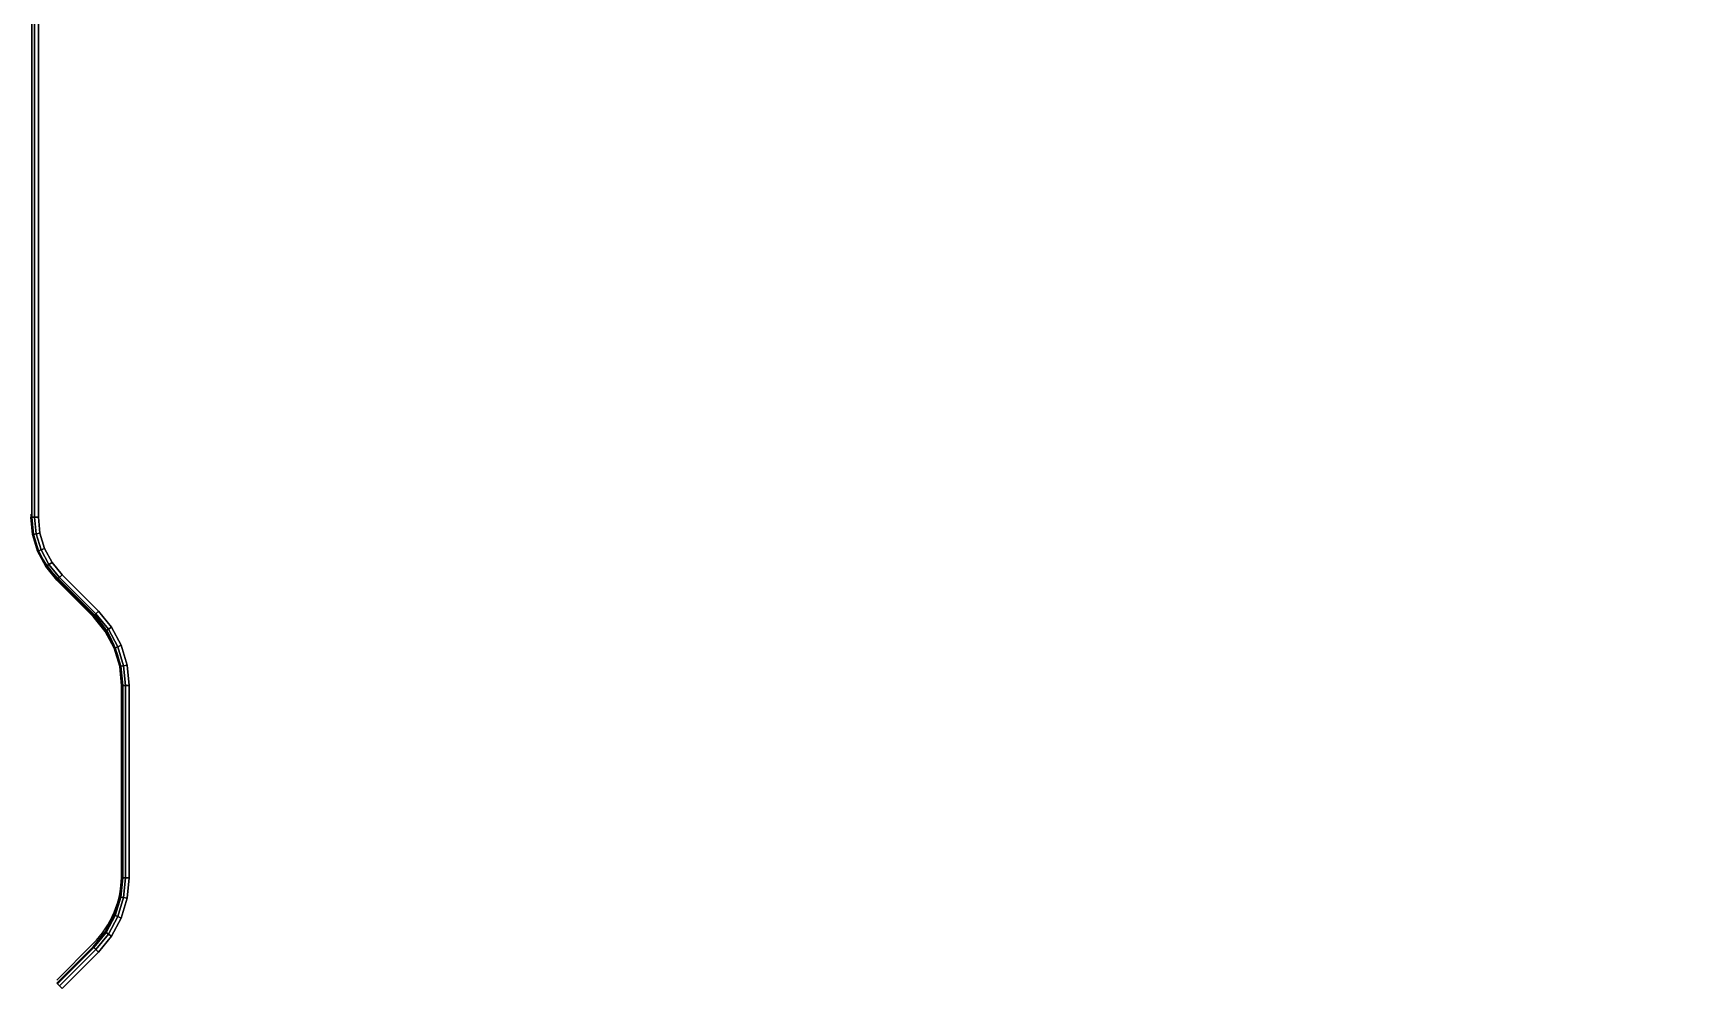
# Model space of a CAD drawing. Extents: x -170 to 1783, y -20 to 1205.
# Drawn here: x 25.95 to 51.29, y 730.16 to 744.73 of the extents above; entities that cross this region are included whole.
import ezdxf

# ---------------------------------------------------------------- set-up
doc = ezdxf.new("R2010")
doc.units = 0
doc.header["$LTSCALE"] = 96
doc.header["$MEASUREMENT"] = 0
for name, color, linetype in [('A-FURN-3-WKSF-TOP', 7, 'Continuous'), ('A-FURN-3-WKSF-TRIM', 7, 'Continuous'), ('A-FURN-P-WKSF', 7, 'Continuous'), ('MAIN_WKSURF', 7, 'Continuous')]:
    doc.layers.add(name, color=color, linetype=linetype)

# ---------------------------------------------------------------- blocks, each defined once
blk = doc.blocks.new('EC-WYC-64-2424-T')
at = {"layer": 'A-FURN-3-WKSF-TOP', "color": 60, "linetype": 'Continuous'}
for points, invisible_edges in [([(26.91, -26.91, 29), (0.743, -0.285, 29), (1.044, -0.161, 29), (1.368, -0.118, 29)], 9), ([(26.91, -26.91, 27.75), (1.368, -0.118, 27.75), (1.044, -0.161, 27.75), (0.743, -0.285, 27.75)], 9), ([(1.368, -0.118, 29), (19.933, -0.118, 29), (20.177, -0.142, 29), (34.22, -23.882, 29)], 12), ([(1.368, -0.118, 29), (34.22, -23.882, 29), (32.871, -23.97, 29), (31.544, -24.234, 29)], 9), ([(29.051, -25.267, 29), (1.368, -0.118, 29), (31.544, -24.234, 29), (30.264, -24.669, 29)], 3), ([(1.368, -0.118, 29), (29.051, -25.267, 29), (27.927, -26.018, 29), (26.91, -26.91, 29)], 9), ([(1.368, -0.118, 27.75), (26.91, -26.91, 27.75), (27.927, -26.018, 27.75), (29.051, -25.267, 27.75)], 9), ([(29.051, -25.267, 27.75), (30.264, -24.669, 27.75), (31.544, -24.234, 27.75), (1.368, -0.118, 27.75)], 12), ([(1.368, -0.118, 27.75), (31.544, -24.234, 27.75), (32.871, -23.97, 27.75), (34.22, -23.882, 27.75)], 9), ([(1.368, -0.118, 27.75), (34.22, -23.882, 27.75), (20.177, -0.142, 27.75), (19.933, -0.118, 27.75)], 3), ([(20.628, -0.329, 29), (34.22, -23.882, 29), (20.177, -0.142, 29), (20.412, -0.213, 29)], 3), ([(20.628, -0.329, 27.75), (20.412, -0.213, 27.75), (20.177, -0.142, 27.75), (34.22, -23.882, 27.75)], 12), ([(0.285, -0.743, 29), (0.484, -0.484, 29), (0.743, -0.285, 29), (26.91, -26.91, 29)], 12), ([(0.285, -0.743, 27.75), (26.91, -26.91, 27.75), (0.743, -0.285, 27.75), (0.484, -0.484, 27.75)], 3), ([(34.22, -23.882, 29), (20.628, -0.329, 29), (20.817, -0.484, 29), (21.377, -1.044, 29)], 9), ([(34.22, -23.882, 27.75), (21.377, -1.044, 27.75), (20.817, -0.484, 27.75), (20.628, -0.329, 27.75)], 9), ([(26.91, -26.91, 29), (0.118, -1.368, 29), (0.161, -1.044, 29), (0.285, -0.743, 29)], 9), ([(26.91, -26.91, 27.75), (0.285, -0.743, 27.75), (0.161, -1.044, 27.75), (0.118, -1.368, 27.75)], 9), ([(21.902, -1.395, 29), (34.22, -23.882, 29), (21.377, -1.044, 29), (21.622, -1.245, 29)], 3), ([(21.902, -1.395, 27.75), (21.622, -1.245, 27.75), (21.377, -1.044, 27.75), (34.22, -23.882, 27.75)], 12), ([(0.118, -1.368, 29), (26.91, -26.91, 29), (26.018, -27.927, 29), (25.267, -29.051, 29)], 9), ([(25.267, -29.051, 29), (24.669, -30.264, 29), (24.234, -31.544, 29), (0.118, -1.368, 29)], 12), ([(0.118, -1.368, 29), (24.234, -31.544, 29), (23.97, -32.871, 29), (23.882, -34.22, 29)], 9), ([(0.118, -1.368, 29), (23.882, -34.22, 29), (0.142, -20.225, 29), (0.118, -19.981, 29)], 3), ([(0.118, -1.368, 27.75), (0.118, -19.981, 27.75), (0.142, -20.225, 27.75), (23.882, -34.22, 27.75)], 12), ([(0.118, -1.368, 27.75), (23.882, -34.22, 27.75), (23.97, -32.871, 27.75), (24.234, -31.544, 27.75)], 9), ([(25.267, -29.051, 27.75), (0.118, -1.368, 27.75), (24.234, -31.544, 27.75), (24.669, -30.264, 27.75)], 3), ([(0.118, -1.368, 27.75), (25.267, -29.051, 27.75), (26.018, -27.927, 27.75), (26.91, -26.91, 27.75)], 9), ([(34.22, -23.882, 29), (21.902, -1.395, 29), (22.206, -1.487, 29), (22.521, -1.518, 29)], 9), ([(34.22, -23.882, 27.75), (22.521, -1.518, 27.75), (22.206, -1.487, 27.75), (21.902, -1.395, 27.75)], 9), ([(22.521, -1.518, 29), (25.479, -1.518, 29), (25.794, -1.487, 29), (34.22, -23.882, 29)], 12), ([(22.521, -1.518, 27.75), (34.22, -23.882, 27.75), (25.794, -1.487, 27.75), (25.479, -1.518, 27.75)], 3), ([(0.329, -20.676, 29), (0.213, -20.46, 29), (0.142, -20.225, 29), (23.882, -34.22, 29)], 12), ([(0.329, -20.676, 27.75), (23.882, -34.22, 27.75), (0.142, -20.225, 27.75), (0.213, -20.46, 27.75)], 3), ([(23.882, -34.22, 29), (1.044, -21.425, 29), (0.484, -20.865, 29), (0.329, -20.676, 29)], 9), ([(23.882, -34.22, 27.75), (0.329, -20.676, 27.75), (0.484, -20.865, 27.75), (1.044, -21.425, 27.75)], 9), ([(1.395, -21.95, 29), (1.245, -21.67, 29), (1.044, -21.425, 29), (23.882, -34.22, 29)], 12), ([(1.395, -21.95, 27.75), (23.882, -34.22, 27.75), (1.044, -21.425, 27.75), (1.245, -21.67, 27.75)], 3), ([(23.882, -34.22, 29), (1.518, -22.569, 29), (1.487, -22.254, 29), (1.395, -21.95, 29)], 9), ([(23.882, -34.22, 27.75), (1.395, -21.95, 27.75), (1.487, -22.254, 27.75), (1.518, -22.569, 27.75)], 9), ([(1.518, -22.569, 29), (23.882, -34.22, 29), (1.487, -25.842, 29), (1.518, -25.527, 29)], 3), ([(1.518, -22.569, 27.75), (1.518, -25.527, 27.75), (1.487, -25.842, 27.75), (23.882, -34.22, 27.75)], 12), ([(1.245, -26.426, 29), (1.395, -26.146, 29), (1.487, -25.842, 29), (23.882, -34.22, 29)], 12), ([(1.245, -26.426, 27.75), (23.882, -34.22, 27.75), (1.487, -25.842, 27.75), (1.395, -26.146, 27.75)], 3), ([(23.882, -34.22, 29), (0.484, -27.231, 29), (1.044, -26.671, 29), (1.245, -26.426, 29)], 9), ([(23.882, -34.22, 27.75), (1.245, -26.426, 27.75), (1.044, -26.671, 27.75), (0.484, -27.231, 27.75)], 9)]:
    blk.add_3dface(points, dxfattribs=dict(at, invisible_edges=invisible_edges))
at = {"layer": 'A-FURN-3-WKSF-TRIM', "color": 40, "linetype": 'Continuous'}
for points in [[(0.059, -19.981, 28.984), (0.016, -19.981, 28.941), (0.016, -1.368, 28.941), (0.059, -1.368, 28.984)], [(0.016, -19.981, 27.809), (0.059, -19.981, 27.766), (0.059, -1.368, 27.766), (0.016, -1.368, 27.809)], [(0.118, -19.981, 29), (0.059, -19.981, 28.984), (0.059, -1.368, 28.984), (0.118, -1.368, 29)], [(0.059, -19.981, 27.766), (0.118, -19.981, 27.75), (0.118, -1.368, 27.75), (0.059, -1.368, 27.766)], [(0.016, -19.981, 27.809), (0, -19.981, 27.868), (0.026, -20.248, 27.868), (0.042, -20.245, 27.809)], [(0, -19.981, 28.882), (0.016, -19.981, 28.941), (0.042, -20.245, 28.941), (0.026, -20.248, 28.882)], [(0.059, -19.981, 27.766), (0.016, -19.981, 27.809), (0.042, -20.245, 27.809), (0.084, -20.237, 27.766)], [(0.016, -19.981, 28.941), (0.059, -19.981, 28.984), (0.084, -20.237, 28.984), (0.042, -20.245, 28.941)], [(0.118, -19.981, 27.75), (0.059, -19.981, 27.766), (0.084, -20.237, 27.766), (0.142, -20.225, 27.75)], [(0.059, -19.981, 28.984), (0.118, -19.981, 29), (0.142, -20.225, 29), (0.084, -20.237, 28.984)], [(0.042, -20.245, 27.809), (0.026, -20.248, 27.868), (0.104, -20.505, 27.868), (0.119, -20.499, 27.809)], [(0.026, -20.248, 28.882), (0.042, -20.245, 28.941), (0.119, -20.499, 28.941), (0.104, -20.505, 28.882)], [(0.026, -20.248, 27.868), (0.026, -20.248, 28.882), (0.104, -20.505, 28.882), (0.104, -20.505, 27.868)], [(0.084, -20.237, 27.766), (0.042, -20.245, 27.809), (0.119, -20.499, 27.809), (0.159, -20.482, 27.766)], [(0.042, -20.245, 28.941), (0.084, -20.237, 28.984), (0.159, -20.482, 28.984), (0.119, -20.499, 28.941)], [(0.142, -20.225, 27.75), (0.084, -20.237, 27.766), (0.159, -20.482, 27.766), (0.213, -20.46, 27.75)], [(0.084, -20.237, 28.984), (0.142, -20.225, 29), (0.213, -20.46, 29), (0.159, -20.482, 28.984)], [(0.119, -20.499, 27.809), (0.104, -20.505, 27.868), (0.231, -20.741, 27.868), (0.244, -20.733, 27.809)], [(0.104, -20.505, 28.882), (0.119, -20.499, 28.941), (0.244, -20.733, 28.941), (0.231, -20.741, 28.882)], [(0.104, -20.505, 27.868), (0.104, -20.505, 28.882), (0.231, -20.741, 28.882), (0.231, -20.741, 27.868)], [(0.159, -20.482, 27.766), (0.119, -20.499, 27.809), (0.244, -20.733, 27.809), (0.28, -20.709, 27.766)], [(0.119, -20.499, 28.941), (0.159, -20.482, 28.984), (0.28, -20.709, 28.984), (0.244, -20.733, 28.941)], [(0.213, -20.46, 27.75), (0.159, -20.482, 27.766), (0.28, -20.709, 27.766), (0.329, -20.676, 27.75)], [(0.159, -20.482, 28.984), (0.213, -20.46, 29), (0.329, -20.676, 29), (0.28, -20.709, 28.984)], [(0.244, -20.733, 27.809), (0.231, -20.741, 27.868), (0.401, -20.949, 27.868), (0.412, -20.937, 27.809)], [(0.231, -20.741, 28.882), (0.244, -20.733, 28.941), (0.412, -20.937, 28.941), (0.401, -20.949, 28.882)], [(0.231, -20.741, 27.868), (0.231, -20.741, 28.882), (0.401, -20.949, 28.882), (0.401, -20.949, 27.868)], [(0.28, -20.709, 27.766), (0.244, -20.733, 27.809), (0.412, -20.937, 27.809), (0.442, -20.907, 27.766)], [(0.244, -20.733, 28.941), (0.28, -20.709, 28.984), (0.442, -20.907, 28.984), (0.412, -20.937, 28.941)], [(0.329, -20.676, 27.75), (0.28, -20.709, 27.766), (0.442, -20.907, 27.766), (0.484, -20.865, 27.75)], [(0.28, -20.709, 28.984), (0.329, -20.676, 29), (0.484, -20.865, 29), (0.442, -20.907, 28.984)], [(0.972, -21.497, 28.941), (0.961, -21.509, 28.882), (0.401, -20.949, 28.882), (0.412, -20.937, 28.941)], [(0.961, -21.509, 27.868), (0.972, -21.497, 27.809), (0.412, -20.937, 27.809), (0.401, -20.949, 27.868)], [(0.961, -21.509, 28.882), (0.961, -21.509, 27.868), (0.401, -20.949, 27.868), (0.401, -20.949, 28.882)], [(1.002, -21.467, 28.984), (0.972, -21.497, 28.941), (0.412, -20.937, 28.941), (0.442, -20.907, 28.984)], [(0.972, -21.497, 27.809), (1.002, -21.467, 27.766), (0.442, -20.907, 27.766), (0.412, -20.937, 27.809)], [(1.044, -21.425, 29), (1.002, -21.467, 28.984), (0.442, -20.907, 28.984), (0.484, -20.865, 29)], [(1.002, -21.467, 27.766), (1.044, -21.425, 27.75), (0.484, -20.865, 27.75), (0.442, -20.907, 27.766)], [(0.972, -21.497, 27.809), (0.961, -21.509, 27.868), (1.147, -21.736, 27.868), (1.16, -21.727, 27.809)], [(0.961, -21.509, 28.882), (0.972, -21.497, 28.941), (1.16, -21.727, 28.941), (1.147, -21.736, 28.882)], [(0.961, -21.509, 27.868), (0.961, -21.509, 28.882), (1.147, -21.736, 28.882), (1.147, -21.736, 27.868)], [(1.002, -21.467, 27.766), (0.972, -21.497, 27.809), (1.16, -21.727, 27.809), (1.196, -21.703, 27.766)], [(0.972, -21.497, 28.941), (1.002, -21.467, 28.984), (1.196, -21.703, 28.984), (1.16, -21.727, 28.941)], [(1.044, -21.425, 27.75), (1.002, -21.467, 27.766), (1.196, -21.703, 27.766), (1.245, -21.67, 27.75)], [(1.002, -21.467, 28.984), (1.044, -21.425, 29), (1.245, -21.67, 29), (1.196, -21.703, 28.984)], [(1.16, -21.727, 27.809), (1.147, -21.736, 27.868), (1.286, -21.995, 27.868), (1.3, -21.989, 27.809)], [(1.147, -21.736, 28.882), (1.16, -21.727, 28.941), (1.3, -21.989, 28.941), (1.286, -21.995, 28.882)], [(1.147, -21.736, 27.868), (1.147, -21.736, 28.882), (1.286, -21.995, 28.882), (1.286, -21.995, 27.868)], [(1.196, -21.703, 27.766), (1.16, -21.727, 27.809), (1.3, -21.989, 27.809), (1.34, -21.973, 27.766)], [(1.16, -21.727, 28.941), (1.196, -21.703, 28.984), (1.34, -21.973, 28.984), (1.3, -21.989, 28.941)], [(1.245, -21.67, 27.75), (1.196, -21.703, 27.766), (1.34, -21.973, 27.766), (1.395, -21.95, 27.75)], [(1.196, -21.703, 28.984), (1.245, -21.67, 29), (1.395, -21.95, 29), (1.34, -21.973, 28.984)], [(1.3, -21.989, 27.809), (1.286, -21.995, 27.868), (1.371, -22.277, 27.868), (1.387, -22.274, 27.809)], [(1.286, -21.995, 28.882), (1.3, -21.989, 28.941), (1.387, -22.274, 28.941), (1.371, -22.277, 28.882)], [(1.286, -21.995, 27.868), (1.286, -21.995, 28.882), (1.371, -22.277, 28.882), (1.371, -22.277, 27.868)], [(1.34, -21.973, 27.766), (1.3, -21.989, 27.809), (1.387, -22.274, 27.809), (1.429, -22.265, 27.766)], [(1.3, -21.989, 28.941), (1.34, -21.973, 28.984), (1.429, -22.265, 28.984), (1.387, -22.274, 28.941)], [(1.395, -21.95, 27.75), (1.34, -21.973, 27.766), (1.429, -22.265, 27.766), (1.487, -22.254, 27.75)], [(1.34, -21.973, 28.984), (1.395, -21.95, 29), (1.487, -22.254, 29), (1.429, -22.265, 28.984)], [(1.387, -22.274, 27.809), (1.371, -22.277, 27.868), (1.4, -22.569, 27.868), (1.416, -22.569, 27.809)], [(1.371, -22.277, 28.882), (1.387, -22.274, 28.941), (1.416, -22.569, 28.941), (1.4, -22.569, 28.882)], [(1.371, -22.277, 27.868), (1.371, -22.277, 28.882), (1.4, -22.569, 28.882), (1.4, -22.569, 27.868)], [(1.429, -22.265, 27.766), (1.387, -22.274, 27.809), (1.416, -22.569, 27.809), (1.459, -22.569, 27.766)], [(1.387, -22.274, 28.941), (1.429, -22.265, 28.984), (1.459, -22.569, 28.984), (1.416, -22.569, 28.941)], [(1.487, -22.254, 27.75), (1.429, -22.265, 27.766), (1.459, -22.569, 27.766), (1.518, -22.569, 27.75)], [(1.429, -22.265, 28.984), (1.487, -22.254, 29), (1.518, -22.569, 29), (1.459, -22.569, 28.984)], [(1.4, -25.527, 28.882), (1.4, -25.527, 27.868), (1.4, -22.569, 27.868), (1.4, -22.569, 28.882)], [(1.416, -25.527, 28.941), (1.4, -25.527, 28.882), (1.4, -22.569, 28.882), (1.416, -22.569, 28.941)], [(1.4, -25.527, 27.868), (1.416, -25.527, 27.809), (1.416, -22.569, 27.809), (1.4, -22.569, 27.868)], [(1.459, -25.527, 28.984), (1.416, -25.527, 28.941), (1.416, -22.569, 28.941), (1.459, -22.569, 28.984)], [(1.416, -25.527, 27.809), (1.459, -25.527, 27.766), (1.459, -22.569, 27.766), (1.416, -22.569, 27.809)], [(1.518, -25.527, 29), (1.459, -25.527, 28.984), (1.459, -22.569, 28.984), (1.518, -22.569, 29)], [(1.459, -25.527, 27.766), (1.518, -25.527, 27.75), (1.518, -22.569, 27.75), (1.459, -22.569, 27.766)], [(1.416, -25.527, 27.809), (1.4, -25.527, 27.868), (1.371, -25.819, 27.868), (1.387, -25.822, 27.809)], [(1.4, -25.527, 27.868), (1.4, -25.527, 28.882), (1.371, -25.819, 28.882), (1.371, -25.819, 27.868)], [(1.4, -25.527, 28.882), (1.416, -25.527, 28.941), (1.387, -25.822, 28.941), (1.371, -25.819, 28.882)], [(1.459, -25.527, 27.766), (1.416, -25.527, 27.809), (1.387, -25.822, 27.809), (1.429, -25.831, 27.766)], [(1.416, -25.527, 28.941), (1.459, -25.527, 28.984), (1.429, -25.831, 28.984), (1.387, -25.822, 28.941)], [(1.518, -25.527, 27.75), (1.459, -25.527, 27.766), (1.429, -25.831, 27.766), (1.487, -25.842, 27.75)], [(1.459, -25.527, 28.984), (1.518, -25.527, 29), (1.487, -25.842, 29), (1.429, -25.831, 28.984)], [(1.387, -25.822, 27.809), (1.371, -25.819, 27.868), (1.286, -26.101, 27.868), (1.3, -26.107, 27.809)], [(1.371, -25.819, 27.868), (1.371, -25.819, 28.882), (1.286, -26.101, 28.882), (1.286, -26.101, 27.868)], [(1.371, -25.819, 28.882), (1.387, -25.822, 28.941), (1.3, -26.107, 28.941), (1.286, -26.101, 28.882)], [(1.429, -25.831, 27.766), (1.387, -25.822, 27.809), (1.3, -26.107, 27.809), (1.34, -26.123, 27.766)], [(1.387, -25.822, 28.941), (1.429, -25.831, 28.984), (1.34, -26.123, 28.984), (1.3, -26.107, 28.941)], [(1.487, -25.842, 27.75), (1.429, -25.831, 27.766), (1.34, -26.123, 27.766), (1.395, -26.146, 27.75)], [(1.429, -25.831, 28.984), (1.487, -25.842, 29), (1.395, -26.146, 29), (1.34, -26.123, 28.984)], [(1.3, -26.107, 27.809), (1.286, -26.101, 27.868), (1.147, -26.36, 27.868), (1.16, -26.369, 27.809)], [(1.286, -26.101, 27.868), (1.286, -26.101, 28.882), (1.147, -26.36, 28.882), (1.147, -26.36, 27.868)], [(1.286, -26.101, 28.882), (1.3, -26.107, 28.941), (1.16, -26.369, 28.941), (1.147, -26.36, 28.882)], [(1.34, -26.123, 27.766), (1.3, -26.107, 27.809), (1.16, -26.369, 27.809), (1.196, -26.393, 27.766)], [(1.3, -26.107, 28.941), (1.34, -26.123, 28.984), (1.196, -26.393, 28.984), (1.16, -26.369, 28.941)], [(1.395, -26.146, 27.75), (1.34, -26.123, 27.766), (1.196, -26.393, 27.766), (1.245, -26.426, 27.75)], [(1.34, -26.123, 28.984), (1.395, -26.146, 29), (1.245, -26.426, 29), (1.196, -26.393, 28.984)], [(0.401, -27.147, 28.882), (0.401, -27.147, 27.868), (0.961, -26.587, 27.868), (0.961, -26.587, 28.882)], [(0.412, -27.159, 28.941), (0.401, -27.147, 28.882), (0.961, -26.587, 28.882), (0.972, -26.599, 28.941)], [(0.401, -27.147, 27.868), (0.412, -27.159, 27.809), (0.972, -26.599, 27.809), (0.961, -26.587, 27.868)], [(0.442, -27.189, 28.984), (0.412, -27.159, 28.941), (0.972, -26.599, 28.941), (1.002, -26.629, 28.984)], [(0.412, -27.159, 27.809), (0.442, -27.189, 27.766), (1.002, -26.629, 27.766), (0.972, -26.599, 27.809)], [(1.16, -26.369, 27.809), (1.147, -26.36, 27.868), (0.961, -26.587, 27.868), (0.972, -26.599, 27.809)], [(1.147, -26.36, 27.868), (1.147, -26.36, 28.882), (0.961, -26.587, 28.882), (0.961, -26.587, 27.868)], [(1.147, -26.36, 28.882), (1.16, -26.369, 28.941), (0.972, -26.599, 28.941), (0.961, -26.587, 28.882)], [(1.196, -26.393, 27.766), (1.16, -26.369, 27.809), (0.972, -26.599, 27.809), (1.002, -26.629, 27.766)], [(1.16, -26.369, 28.941), (1.196, -26.393, 28.984), (1.002, -26.629, 28.984), (0.972, -26.599, 28.941)], [(1.245, -26.426, 27.75), (1.196, -26.393, 27.766), (1.002, -26.629, 27.766), (1.044, -26.671, 27.75)], [(1.196, -26.393, 28.984), (1.245, -26.426, 29), (1.044, -26.671, 29), (1.002, -26.629, 28.984)], [(0.484, -27.231, 29), (0.442, -27.189, 28.984), (1.002, -26.629, 28.984), (1.044, -26.671, 29)], [(0.442, -27.189, 27.766), (0.484, -27.231, 27.75), (1.044, -26.671, 27.75), (1.002, -26.629, 27.766)]]:
    blk.add_3dface(points, dxfattribs=at)
at = {"layer": 'A-FURN-P-WKSF', "color": 7, "linetype": 'Continuous'}
for p, q in [((0.961, -21.461), (0.401, -20.901)), ((1.4, -25.479), (1.4, -22.521)), ((0.961, -26.539), (0.401, -27.099))]:
    blk.add_line(p, q, dxfattribs=at)
for centre, radius, start, end in [((1.368, -19.933), 1.368, 180, 225), ((-0.1, -22.521), 1.5, 0, 45), ((34.22, -34.22), 10.22, 90, 180), ((-0.1, -25.479), 1.5, 315, 360)]:
    blk.add_arc(centre, radius, start, end, dxfattribs=at)

msp = doc.modelspace()

# ---------------------------------------------------------------- block references
at = {"layer": 'MAIN_WKSURF', "color": 47, "linetype": 'Continuous'}
msp.add_blockref('EC-WYC-64-2424-T', (25.91551, 757.26241), dxfattribs=at)

doc.saveas('drawing.dxf')
